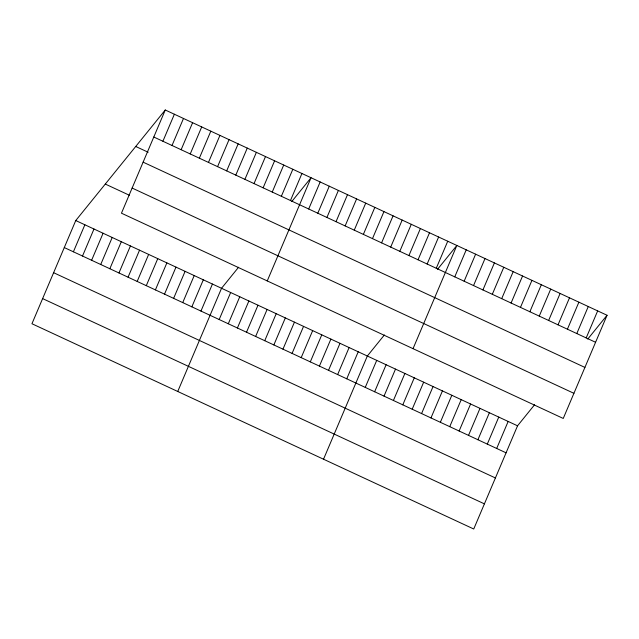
<?xml version="1.0" encoding="UTF-8"?>
<svg xmlns="http://www.w3.org/2000/svg" width="639" height="639" viewBox="0 0 639 639"><rect width="100%" height="100%" fill="white"/><g stroke="black" fill="none" stroke-linecap="round" stroke-linejoin="round"><path stroke-width="0.96" d="M165.261 109.996L121.458 213.194L563.247 418.457L607.05 315.259L165.261 109.996L75.753 220.543L31.95 323.741L473.739 529.004L517.542 425.806L534.579 404.759M73.397 251.798L84.867 224.776M82.511 256.031L93.981 229.01M91.617 260.265L103.087 233.243M100.73 264.498L112.2 237.476M162.905 141.251L174.375 114.229M109.844 268.731L121.314 241.71M172.019 145.484L183.489 118.463M118.958 272.965L130.428 245.943M181.133 149.718L192.603 122.696M128.064 277.198L139.542 250.176M190.238 153.951L201.708 126.929M137.177 281.432L148.647 254.41M199.352 158.184L210.822 131.163M146.291 285.665L157.761 258.643M208.466 162.418L219.936 135.396M155.405 289.898L166.875 262.877M217.579 166.651L229.05 139.629M164.519 294.132L175.989 267.11M226.685 170.885L238.155 143.863M173.624 298.365L185.094 271.343M235.799 175.118L247.269 148.096M182.738 302.598L194.208 275.577M244.913 179.351L256.383 152.33M191.852 306.832L203.322 279.81M254.026 183.585L265.497 156.563M200.965 311.065L212.436 284.043M263.132 187.818L274.602 160.796M177.738 391.475L221.541 288.277L238.587 267.23M272.246 192.051L283.716 165.03M219.185 319.532L230.655 292.51M281.36 196.285L292.83 169.263M228.299 323.765L239.769 296.744M290.473 200.518L301.943 173.496M237.412 328.007L248.883 300.977M267.246 280.928L311.049 177.73L291.743 201.589M246.518 332.24L257.988 305.21M308.693 208.985L320.163 181.963M255.632 336.473L267.102 309.444M317.807 213.218L329.277 186.197M264.746 340.707L276.216 313.677M326.92 217.46L338.39 190.43M273.859 344.94L285.329 317.918M336.026 221.693L347.504 194.663M282.965 349.174L294.443 322.152M345.14 225.926L356.61 198.897M292.079 353.407L303.549 326.385M354.254 230.16L365.724 203.13M301.193 357.64L312.663 330.619M363.367 234.393L374.837 207.371M310.306 361.874L321.776 334.852M372.481 238.627L383.951 211.605M319.42 366.107L330.89 339.085M381.587 242.86L393.057 215.838M328.526 370.34L339.996 343.319M390.701 247.093L402.171 220.072M337.64 374.574L349.11 347.552M399.814 251.327L411.284 224.305M346.753 378.807L358.223 351.785M408.928 255.56L420.398 228.538M323.526 459.217L367.337 356.019L384.374 334.972M418.034 259.793L429.504 232.772M365.252 387.402L376.722 360.38M427.148 264.027L438.618 237.005M374.638 391.763L386.108 364.741M436.261 268.26L447.731 241.238M384.031 396.124L395.501 369.102M413.034 348.67L456.845 245.472L437.531 269.323M393.416 400.485L404.886 373.464M454.76 276.855L466.23 249.833M402.802 404.846L414.272 377.825M464.146 281.216L475.616 254.194M412.195 409.208L423.665 382.186M473.539 285.577L485.009 258.555M421.58 413.569L433.05 386.547M482.924 289.938L494.394 262.917M430.966 417.938L442.436 390.908M492.31 294.299L503.78 267.278M440.359 422.299L451.829 395.277M501.703 298.661L513.173 271.639M449.744 426.66L461.214 399.639M511.088 303.022L522.558 276M459.129 431.021L470.6 404M520.473 307.391L531.944 280.361M468.523 435.383L479.993 408.361M529.867 311.752L541.337 284.73M477.908 439.744L489.378 412.722M539.252 316.113L550.722 289.092M487.293 444.105L498.763 417.083M548.637 320.474L560.107 293.453M496.687 448.466L508.157 421.444M558.031 324.836L569.501 297.814M567.416 329.197L578.886 302.175M576.801 333.558L588.271 306.536M586.195 337.919L597.665 310.897M587.736 339.109L607.05 315.259M153.791 137.018L595.58 342.28M135.724 146.475L148.152 152.25M143.12 162.154L584.909 367.417M132.129 188.058L573.918 393.32M105.291 184.064L129.318 195.222M75.753 220.543L517.542 425.806M64.283 247.565L506.072 452.827M53.612 272.701L495.401 477.964M42.621 298.605L484.41 503.867"/></g></svg>
